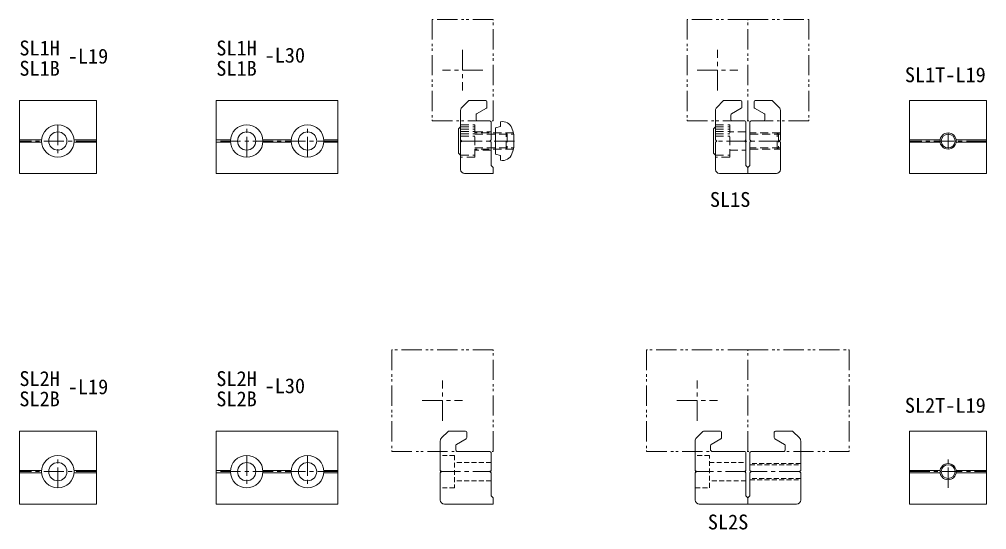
# Model space of a CAD drawing. Units: millimetres on the paper. Extents: x -592 to -354, y -425 to -299.
import ezdxf
from ezdxf.enums import TextEntityAlignment as Align

# ---------------------------------------------------------------- set-up
doc = ezdxf.new("R2010")
doc.units = ezdxf.units.MM
for name, pattern in [('CHAIN1', [8, 5, -1, 1, -1]), ('DASHED1', [1.8, 1.2, -0.6]), ('DASHED2', [3, 2, -1]), ('DOUBLE_CHAIN1', [8.8, 5, -1, 0.6, -0.6, 0.6, -1])]:
    doc.linetypes.add(name, pattern=pattern)
doc.layers.add('0-0', color=7, linetype='Continuous', lineweight=18)
doc.layers.add('0-1', color=4, linetype='Continuous', lineweight=9)
doc.styles.add('ＭＳ ゴシック', font='')
doc.styles.get('ＭＳ ゴシック').set_extended_font_data('MS Gothic')

msp = doc.modelspace()

# ---------------------------------------------------------------- linework, layer by layer
at = {"layer": '0-0'}
for p, q in [((-483.279, -321.17), (-481.659, -319.551)), ((-481.447, -319.463), (-477.372, -319.463)), ((-418.799, -319.551), (-420.418, -321.17)), ((-414.511, -319.463), (-418.587, -319.463)), ((-406.836, -319.463), (-410.911, -319.463)), ((-405.004, -321.17), (-406.623, -319.551)), ((-477.222, -321.35), (-479.622, -322.735)), ((-477.072, -319.763), (-477.072, -321.09)), ((-416.761, -322.735), (-414.361, -321.35)), ((-414.211, -321.09), (-414.211, -319.763)), ((-411.211, -319.763), (-411.211, -321.09)), ((-411.061, -321.35), (-408.661, -322.735)), ((-479.772, -322.995), (-479.772, -324.163)), ((-416.911, -324.163), (-416.911, -322.995)), ((-408.511, -322.995), (-408.511, -324.163)), ((-479.472, -324.463), (-476.372, -324.463)), ((-413.511, -324.463), (-416.611, -324.463)), ((-408.811, -324.463), (-411.911, -324.463)), ((-412.711, -335.963), (-412.711, -337.463)), ((-475.572, -337.463), (-482.572, -337.463)), ((-419.711, -337.463), (-405.711, -337.463)), ((-488.279, -402.664), (-486.659, -401.045)), ((-486.447, -400.957), (-482.372, -400.957)), ((-482.222, -402.844), (-484.622, -404.229)), ((-482.072, -401.257), (-482.072, -402.584)), ((-425.418, -402.664), (-423.799, -401.045)), ((-423.587, -400.957), (-419.511, -400.957)), ((-419.361, -402.844), (-421.761, -404.229)), ((-419.211, -401.257), (-419.211, -402.584)), ((-406.211, -402.584), (-406.211, -401.257)), ((-403.661, -404.229), (-406.061, -402.844)), ((-405.911, -400.957), (-401.836, -400.957)), ((-401.623, -401.045), (-400.004, -402.664)), ((-484.772, -404.489), (-484.772, -405.657)), ((-421.911, -404.489), (-421.911, -405.657)), ((-403.511, -405.657), (-403.511, -404.489)), ((-484.472, -405.957), (-476.372, -405.957)), ((-421.611, -405.957), (-413.511, -405.957)), ((-411.911, -405.957), (-403.811, -405.957)), ((-400.711, -418.957), (-424.711, -418.957)), ((-412.711, -418.957), (-412.711, -417.457))]:
    msp.add_line(p, q, dxfattribs=at)
for points in [[(-573.39, -337.463), (-592.39, -337.463), (-592.39, -319.463), (-573.39, -319.463)], [(-513.817, -337.463), (-513.817, -319.463), (-543.817, -319.463), (-543.817, -337.463)], [(-372.846, -319.463), (-372.846, -337.463), (-353.846, -337.463), (-353.846, -319.463)], [(-592.39, -418.957), (-592.39, -400.957), (-573.39, -400.957), (-573.39, -418.957)], [(-513.817, -418.957), (-513.817, -400.957), (-543.817, -400.957), (-543.817, -418.957)], [(-372.846, -418.957), (-372.846, -400.957), (-353.846, -400.957), (-353.846, -418.957)]]:
    msp.add_lwpolyline(points, close=True, dxfattribs=at)
for points in [[(-483.572, -336.463), (-483.572, -329.763), (-483.272, -329.463), (-483.572, -329.163), (-483.572, -321.877)], [(-420.711, -321.877), (-420.711, -329.163), (-420.411, -329.463), (-420.711, -329.763), (-420.711, -336.463)], [(-404.711, -336.463), (-404.711, -329.763), (-405.011, -329.463), (-404.711, -329.163), (-404.711, -321.877)], [(-476.072, -324.763), (-476.072, -329.163), (-476.372, -329.463), (-476.072, -329.763), (-476.072, -335.463), (-475.572, -335.963), (-475.572, -337.463)], [(-412.211, -324.763), (-412.211, -329.163), (-411.911, -329.463), (-412.211, -329.763), (-412.211, -335.463), (-412.711, -335.963), (-413.211, -335.463), (-413.211, -329.763), (-413.511, -329.463), (-413.211, -329.163), (-413.211, -324.763)], [(-488.572, -417.957), (-488.572, -411.257), (-488.272, -410.957), (-488.572, -410.657), (-488.572, -403.371)], [(-425.711, -417.957), (-425.711, -411.257), (-425.411, -410.957), (-425.711, -410.657), (-425.711, -403.371)], [(-399.711, -403.371), (-399.711, -410.657), (-400.011, -410.957), (-399.711, -411.257), (-399.711, -417.957)], [(-476.072, -406.257), (-476.072, -410.657), (-476.372, -410.957), (-476.072, -411.257), (-476.072, -416.957), (-475.572, -417.457), (-475.572, -418.957), (-487.572, -418.957)], [(-413.211, -406.257), (-413.211, -410.657), (-413.511, -410.957), (-413.211, -411.257), (-413.211, -416.957), (-412.711, -417.457), (-412.211, -416.957), (-412.211, -411.257), (-411.911, -410.957), (-412.211, -410.657), (-412.211, -406.257)]]:
    msp.add_lwpolyline(points, dxfattribs=at)
for centre, radius in [((-582.89, -329.463), 4), ((-536.317, -329.463), 4), ((-521.317, -329.463), 4), ((-582.89, -329.463), 2.25), ((-536.317, -329.463), 2.25), ((-521.317, -329.463), 2.25), ((-363.346, -329.463), 1.7), ((-582.89, -410.957), 4), ((-536.317, -410.957), 4), ((-521.317, -410.957), 4), ((-582.89, -410.957), 2.25), ((-536.317, -410.957), 2.25), ((-521.317, -410.957), 2.25), ((-363.346, -410.957), 1.7)]:
    msp.add_circle(centre, radius, dxfattribs=at)
for centre, radius, start, end in [((-481.447, -319.763), 0.3, 90, 135), ((-477.372, -319.763), 0.3, 0, 90), ((-418.587, -319.763), 0.3, 90, 135), ((-414.511, -319.763), 0.3, 0, 90), ((-410.911, -319.763), 0.3, 90, 180), ((-406.836, -319.763), 0.3, 45, 90), ((-482.572, -321.877), 1, 135, 180), ((-477.372, -321.09), 0.3, 300, 0), ((-419.711, -321.877), 1, 135, 180), ((-414.511, -321.09), 0.3, 300, 0), ((-410.911, -321.09), 0.3, 180, 240), ((-405.711, -321.877), 1, 0, 45), ((-479.472, -322.995), 0.3, 120, 180), ((-479.472, -324.163), 0.3, 180, 270), ((-416.611, -322.995), 0.3, 120, 180), ((-416.611, -324.163), 0.3, 180, 270), ((-408.811, -324.163), 0.3, 270, 0), ((-408.811, -322.995), 0.3, 0, 60), ((-476.372, -324.763), 0.3, 0.40203, 90), ((-476.372, -324.763), 0.3, 0, 0.40203), ((-413.511, -324.763), 0.3, 0.40203, 90), ((-413.511, -324.763), 0.3, 0, 0.40203), ((-411.911, -324.763), 0.3, 90, 179.59797), ((-411.911, -324.763), 0.3, 179.59797, 180), ((-482.572, -336.463), 1, 180, 270), ((-419.711, -336.463), 1, 180, 270), ((-405.711, -336.463), 1, 270, 0), ((-487.572, -403.371), 1, 135, 180), ((-486.447, -401.257), 0.3, 90, 135), ((-482.372, -401.257), 0.3, 0, 90), ((-482.372, -402.584), 0.3, 300, 0), ((-424.711, -403.371), 1, 135, 180), ((-423.587, -401.257), 0.3, 90, 135), ((-419.511, -401.257), 0.3, 0, 90), ((-419.511, -402.584), 0.3, 300, 0), ((-405.911, -401.257), 0.3, 90, 180), ((-405.911, -402.584), 0.3, 180, 240), ((-401.836, -401.257), 0.3, 45, 90), ((-400.711, -403.371), 1, 0, 45), ((-484.472, -404.489), 0.3, 120, 180), ((-421.611, -404.489), 0.3, 120, 180), ((-403.811, -404.489), 0.3, 0, 60), ((-484.472, -405.657), 0.3, 180, 270), ((-476.372, -406.257), 0.3, 0, 90), ((-476.372, -406.257), 0.3, 0, 0.40203), ((-421.611, -405.657), 0.3, 180, 270), ((-413.511, -406.257), 0.3, 0, 90), ((-413.511, -406.257), 0.3, 0, 0.40203), ((-411.911, -406.257), 0.3, 90, 180), ((-411.911, -406.257), 0.3, 179.59797, 180), ((-403.811, -405.657), 0.3, 270, 0), ((-487.572, -417.957), 1, 180, 270), ((-424.711, -417.957), 1, 180, 270), ((-400.711, -417.957), 1, 270, 0)]:
    msp.add_arc(centre, radius, start, end, dxfattribs=at)
at = {"layer": '0-1', "linetype": 'DOUBLE_CHAIN1'}
for p, q in [((-475.572, -324.463), (-475.572, -299.463)), ((-427.711, -299.463), (-427.711, -324.463)), ((-490.572, -324.463), (-475.572, -324.463)), ((-427.711, -324.463), (-412.711, -324.463)), ((-412.711, -380.957), (-387.711, -380.957))]:
    msp.add_line(p, q, dxfattribs=at)
at = {"layer": '0-1', "linetype": 'CHAIN1'}
for p, q in [((-483.072, -306.963), (-483.072, -316.963)), ((-420.211, -316.963), (-420.211, -306.963)), ((-478.072, -311.963), (-488.072, -311.963)), ((-425.211, -311.963), (-415.211, -311.963)), ((-582.89, -325.463), (-582.89, -333.463)), ((-536.317, -333.463), (-536.317, -325.463)), ((-521.317, -333.463), (-521.317, -325.463)), ((-363.346, -331.463), (-363.346, -327.463)), ((-573.39, -329.463), (-592.39, -329.463)), ((-513.817, -329.463), (-543.817, -329.463)), ((-483.272, -329.463), (-469.669, -329.463)), ((-405.011, -329.463), (-420.411, -329.463)), ((-353.846, -329.463), (-372.846, -329.463)), ((-488.072, -398.457), (-488.072, -388.457)), ((-425.211, -398.457), (-425.211, -388.457)), ((-493.072, -393.457), (-483.072, -393.457)), ((-430.211, -393.457), (-420.211, -393.457)), ((-582.89, -414.957), (-582.89, -406.957)), ((-536.317, -406.957), (-536.317, -414.957)), ((-521.317, -406.957), (-521.317, -414.957)), ((-363.346, -414.957), (-363.346, -406.957)), ((-573.39, -410.957), (-592.39, -410.957)), ((-513.817, -410.957), (-543.817, -410.957)), ((-488.572, -410.957), (-476.072, -410.957)), ((-413.211, -410.957), (-425.711, -410.957)), ((-400.011, -410.957), (-411.911, -410.957)), ((-372.846, -410.957), (-353.846, -410.957))]:
    msp.add_line(p, q, dxfattribs=at)
at = {"layer": '0-1', "color": 7, "lineweight": 18}
for p, q in [((-484.072, -326.463), (-483.572, -325.963)), ((-484.072, -326.463), (-484.072, -332.463)), ((-421.211, -326.463), (-420.711, -325.963)), ((-421.211, -326.463), (-421.211, -332.463)), ((-483.572, -332.963), (-484.072, -332.463)), ((-420.711, -332.963), (-421.211, -332.463))]:
    msp.add_line(p, q, dxfattribs=at)
at = {"layer": '0-1', "linetype": 'DASHED2'}
for p, q in [((-483.572, -325.963), (-480.072, -325.963)), ((-483.572, -332.963), (-483.572, -325.963)), ((-483.572, -326.546), (-480.072, -326.546)), ((-420.711, -325.463), (-417.211, -325.463)), ((-420.711, -325.963), (-417.211, -325.963)), ((-420.711, -326.546), (-417.211, -326.546)), ((-417.211, -325.463), (-417.211, -333.463)), ((-483.572, -327.13), (-480.072, -327.13)), ((-483.572, -327.713), (-480.072, -327.713)), ((-483.572, -328.296), (-480.072, -328.296)), ((-480.072, -327.213), (-476.072, -327.213)), ((-470.513, -327.463), (-480.072, -327.463)), ((-480.072, -327.763), (-470.474, -327.763)), ((-472.072, -327.763), (-472.372, -327.463)), ((-472.372, -331.463), (-472.372, -327.463)), ((-472.072, -327.763), (-472.072, -331.163)), ((-420.711, -327.13), (-417.211, -327.13)), ((-420.711, -327.713), (-417.211, -327.713)), ((-420.711, -328.296), (-417.211, -328.296)), ((-413.211, -327.213), (-417.211, -327.213)), ((-404.711, -327.463), (-412.211, -327.463)), ((-412.211, -327.763), (-404.711, -327.763)), ((-405.211, -327.763), (-405.511, -327.463)), ((-405.511, -331.463), (-405.511, -327.463)), ((-405.211, -327.763), (-405.211, -331.163)), ((-480.072, -331.163), (-470.474, -331.163)), ((-470.513, -331.463), (-480.072, -331.463)), ((-472.372, -331.463), (-472.072, -331.163)), ((-404.711, -331.163), (-412.211, -331.163)), ((-412.211, -331.463), (-404.711, -331.463)), ((-405.511, -331.463), (-405.211, -331.163)), ((-483.572, -332.963), (-480.072, -332.963)), ((-480.072, -333.463), (-483.572, -333.463)), ((-476.072, -331.713), (-480.072, -331.713)), ((-420.711, -332.963), (-417.211, -332.963)), ((-417.211, -333.463), (-420.711, -333.463)), ((-417.211, -331.713), (-413.211, -331.713))]:
    msp.add_line(p, q, dxfattribs=at)
at = {"layer": '0-1'}
for p, q in [((-474.972, -326.213), (-473.772, -325.891)), ((-474.972, -326.213), (-474.972, -332.713)), ((-473.772, -324.716), (-473.772, -325.891)), ((-470.592, -327.182), (-470.91, -326.308)), ((-586.878, -329.163), (-592.39, -329.163)), ((-573.39, -329.163), (-578.901, -329.163)), ((-540.306, -329.163), (-543.817, -329.163)), ((-532.329, -329.163), (-525.306, -329.163)), ((-513.817, -329.163), (-517.329, -329.163)), ((-470.472, -331.06), (-470.472, -327.866)), ((-372.846, -329.163), (-365.324, -329.163)), ((-353.846, -329.163), (-361.369, -329.163)), ((-592.39, -329.763), (-586.878, -329.763)), ((-578.901, -329.763), (-573.39, -329.763)), ((-543.817, -329.763), (-540.306, -329.763)), ((-525.306, -329.763), (-532.329, -329.763)), ((-517.329, -329.763), (-513.817, -329.763)), ((-365.324, -329.763), (-372.846, -329.763)), ((-361.369, -329.763), (-353.846, -329.763)), ((-473.772, -333.035), (-474.972, -332.713)), ((-473.772, -333.035), (-473.772, -334.21)), ((-470.91, -332.618), (-470.592, -331.744)), ((-592.39, -410.657), (-586.878, -410.657)), ((-586.878, -411.257), (-592.39, -411.257)), ((-573.39, -410.657), (-578.901, -410.657)), ((-578.901, -411.257), (-573.39, -411.257)), ((-540.306, -410.657), (-543.817, -410.657)), ((-543.817, -411.257), (-540.306, -411.257)), ((-525.306, -410.657), (-532.329, -410.657)), ((-532.329, -411.257), (-525.306, -411.257)), ((-513.817, -410.657), (-517.329, -410.657)), ((-517.329, -411.257), (-513.817, -411.257)), ((-365.324, -410.657), (-372.846, -410.657)), ((-372.846, -411.257), (-365.324, -411.257)), ((-353.846, -410.657), (-361.369, -410.657)), ((-361.369, -411.257), (-353.846, -411.257))]:
    msp.add_line(p, q, dxfattribs=at)
at = {"layer": '0-1', "linetype": 'DASHED1'}
for p, q in [((-485.072, -406.957), (-488.572, -406.957)), ((-476.072, -408.707), (-485.072, -408.707)), ((-422.211, -408.707), (-413.211, -408.707)), ((-399.711, -408.957), (-412.211, -408.957)), ((-412.211, -409.257), (-399.711, -409.257)), ((-399.711, -412.657), (-412.211, -412.657)), ((-476.072, -413.207), (-485.072, -413.207)), ((-413.211, -413.207), (-422.211, -413.207)), ((-412.211, -412.957), (-399.711, -412.957))]:
    msp.add_line(p, q, dxfattribs=at)
at = {"layer": '0-1', "linetype": 'DOUBLE_CHAIN1'}
for points in [[(-475.572, -299.463), (-490.572, -299.463), (-490.572, -324.463)], [(-412.711, -324.463), (-412.711, -299.463), (-427.711, -299.463)], [(-412.711, -299.463), (-397.711, -299.463), (-397.711, -324.463), (-412.711, -324.463)], [(-387.711, -380.957), (-387.711, -405.957), (-412.711, -405.957)]]:
    msp.add_lwpolyline(points, dxfattribs=at)
at = {"layer": '0-1', "linetype": 'DASHED2'}
msp.add_lwpolyline([(-483.572, -325.463), (-480.072, -325.463), (-480.072, -333.463)], dxfattribs=at)
at = {"layer": '0-1', "linetype": 'DOUBLE_CHAIN1'}
for points in [[(-500.572, -405.957), (-475.572, -405.957), (-475.572, -380.957), (-500.572, -380.957)], [(-437.711, -405.957), (-412.711, -405.957), (-412.711, -380.957), (-437.711, -380.957)]]:
    msp.add_lwpolyline(points, close=True, dxfattribs=at)
at = {"layer": '0-1', "linetype": 'DASHED1'}
for points in [[(-485.072, -406.957), (-485.072, -414.957), (-488.572, -414.957)], [(-425.711, -414.957), (-422.211, -414.957), (-422.211, -406.957), (-425.711, -406.957)]]:
    msp.add_lwpolyline(points, dxfattribs=at)
at = {"layer": '0-1'}
for centre in [(-363.346, -329.463), (-363.346, -410.957)]:
    msp.add_circle(centre, 2, dxfattribs=at)
for centre, radius, start, end in [((-473.259, -327.163), 2.5, 20, 101.82177), ((-472.472, -327.866), 2, 0, 20), ((-472.472, -331.06), 2, 340, 360), ((-473.259, -331.763), 2.5, 258.17823, 340)]:
    msp.add_arc(centre, radius, start, end, dxfattribs=at)

# ---------------------------------------------------------------- texts
at = {"layer": '0-1', "color": 7, "style": 'ＭＳ ゴシック'}
for s, p in [('SL1H', (-592.39, -309.463)), ('SL1H', (-543.817, -309.463)), ('-L19', (-580.443, -311.474)), ('-L30', (-531.905, -311.23)), ('SL1B', (-592.39, -314.463)), ('SL1B', (-543.817, -314.463)), ('SL1T-L19', (-374.013, -316.062)), ('SL1S', (-422.097, -346.805)), ('SL2H', (-592.39, -390.957)), ('SL2H', (-543.817, -390.957)), ('-L19', (-580.443, -392.968)), ('-L30', (-531.905, -392.724)), ('SL2B', (-592.39, -395.957)), ('SL2B', (-543.817, -395.957)), ('SL2T-L19', (-374.013, -397.556)), ('SL2S', (-422.597, -426.299))]:
    msp.add_text(s, height=3.666, dxfattribs=at).set_placement(p, align=Align.BOTTOM_LEFT)

doc.saveas('drawing.dxf')
